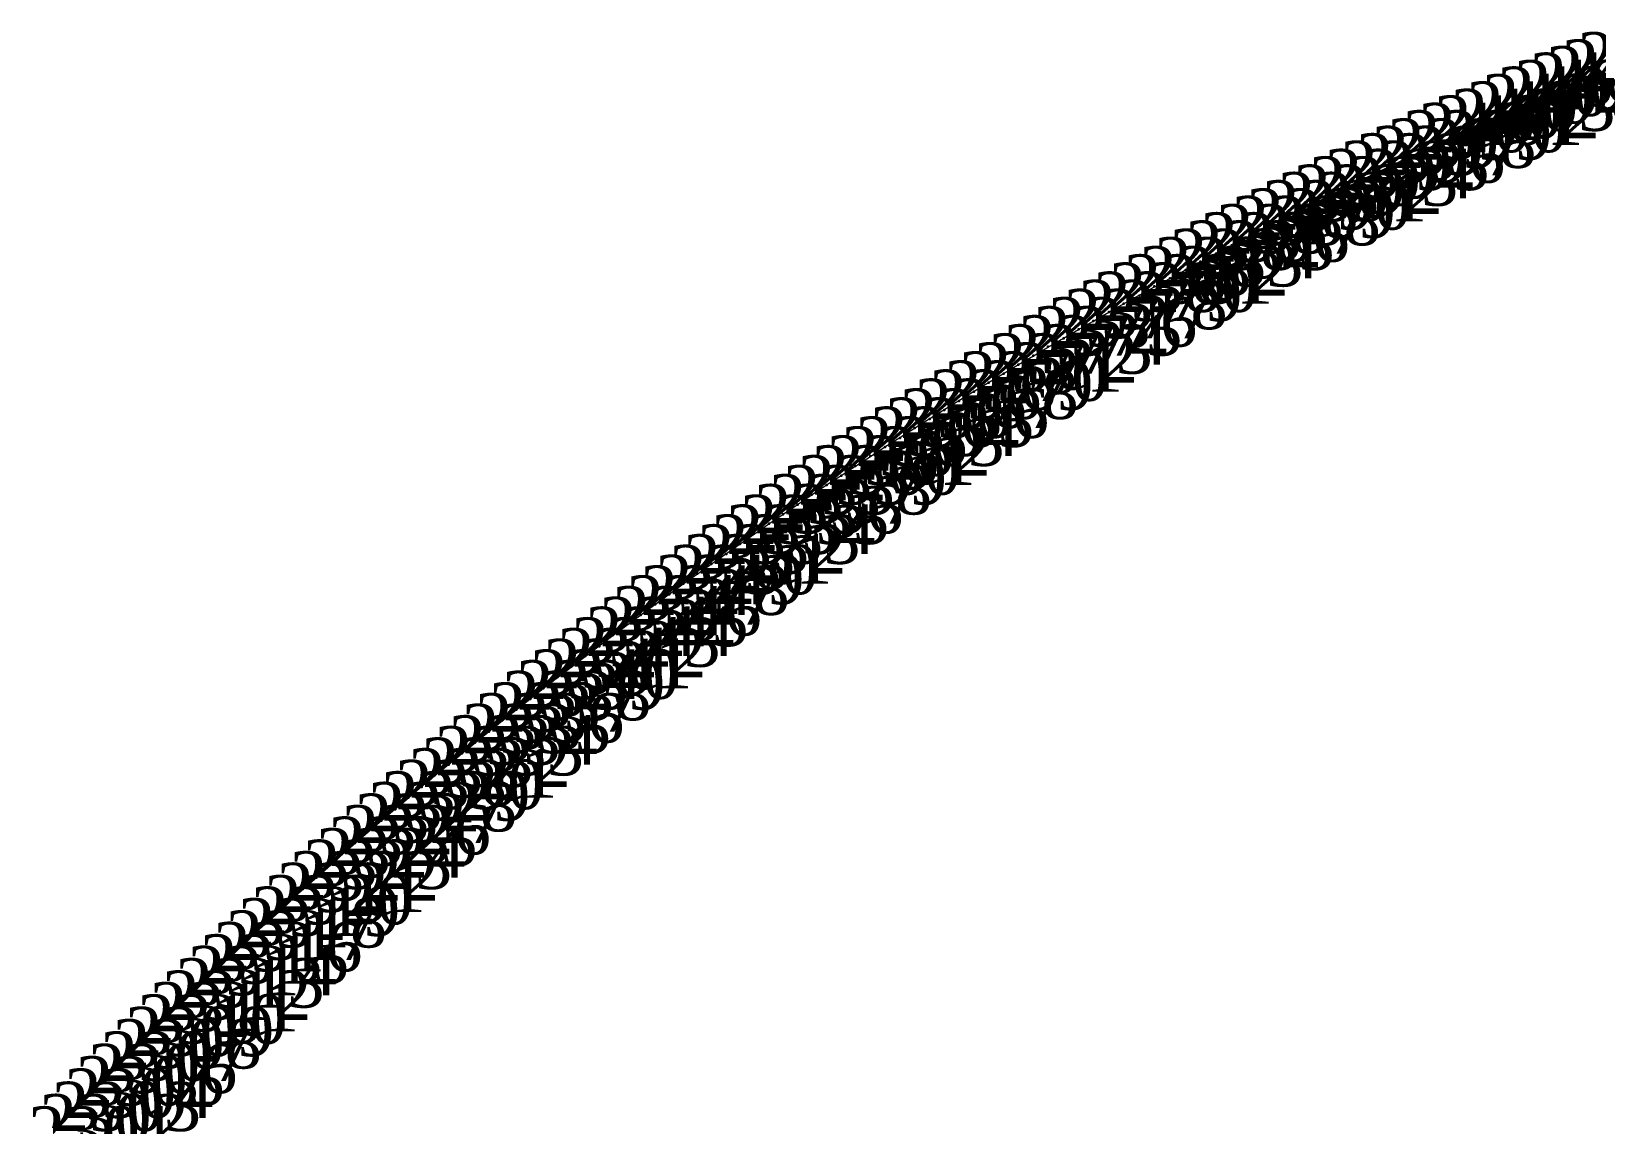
# Model space of a CAD drawing. Header units: metres. Extents: x 543554 to 549226, y 1840763 to 1844579.
# Drawn here: x 546902.36 to 546921.37, y 1842509.87 to 1842523.08 of the extents above; entities that cross this region are included whole.
import ezdxf

# ---------------------------------------------------------------- set-up
doc = ezdxf.new("R2010")
doc.units = ezdxf.units.M
doc.header["$MEASUREMENT"] = 0
for name, color, linetype, lineweight in [('Level 12', 7, 'Continuous', 0), ('Level 30', 7, 'Continuous', 0), ('Level 7', 7, 'Continuous', 0)]:
    doc.layers.add(name, color=color, linetype=linetype, lineweight=lineweight)
doc.styles.add('Style-Vntime', font='Vntime.shx')

# ---------------------------------------------------------------- blocks, each defined once
blk = doc.blocks.new('SHMIA_2300')
at = {"layer": 'Level 12', "color": 2, "linetype": 'Continuous', "lineweight": 0, "style": 'Style-Vntime'}
blk.add_text('2301', height=0.6, dxfattribs=at).set_placement((0, 0))
blk = doc.blocks.new('SHMIA_2301')
at = {"layer": 'Level 12', "color": 2, "linetype": 'Continuous', "lineweight": 0, "style": 'Style-Vntime'}
blk.add_text('2302', height=0.6, dxfattribs=at).set_placement((0, 0))
blk = doc.blocks.new('SHMIA_2302')
at = {"layer": 'Level 12', "color": 2, "linetype": 'Continuous', "lineweight": 0, "style": 'Style-Vntime'}
blk.add_text('2303', height=0.6, dxfattribs=at).set_placement((0, 0))
blk = doc.blocks.new('DDCT')
at = {"layer": 'Level 7', "color": 3, "linetype": 'Continuous', "lineweight": 30}
blk.add_point((0, 0), dxfattribs=at)
blk = doc.blocks.new('SHMIA_2303')
at = {"layer": 'Level 12', "color": 2, "linetype": 'Continuous', "lineweight": 0, "style": 'Style-Vntime'}
blk.add_text('2304', height=0.6, dxfattribs=at).set_placement((0, 0))
blk = doc.blocks.new('SHMIA_2304')
at = {"layer": 'Level 12', "color": 2, "linetype": 'Continuous', "lineweight": 0, "style": 'Style-Vntime'}
blk.add_text('2305', height=0.6, dxfattribs=at).set_placement((0, 0))
blk = doc.blocks.new('SHMIA_2305')
at = {"layer": 'Level 12', "color": 2, "linetype": 'Continuous', "lineweight": 0, "style": 'Style-Vntime'}
blk.add_text('2306', height=0.6, dxfattribs=at).set_placement((0, 0))
blk = doc.blocks.new('SHMIA_2306')
at = {"layer": 'Level 12', "color": 2, "linetype": 'Continuous', "lineweight": 0, "style": 'Style-Vntime'}
blk.add_text('2307', height=0.6, dxfattribs=at).set_placement((0, 0))
blk = doc.blocks.new('SHMIA_2307')
at = {"layer": 'Level 12', "color": 2, "linetype": 'Continuous', "lineweight": 0, "style": 'Style-Vntime'}
blk.add_text('2308', height=0.6, dxfattribs=at).set_placement((0, 0))
blk = doc.blocks.new('SHMIA_2308')
at = {"layer": 'Level 12', "color": 2, "linetype": 'Continuous', "lineweight": 0, "style": 'Style-Vntime'}
blk.add_text('2309', height=0.6, dxfattribs=at).set_placement((0, 0))
blk = doc.blocks.new('SHMIA_2309')
at = {"layer": 'Level 12', "color": 2, "linetype": 'Continuous', "lineweight": 0, "style": 'Style-Vntime'}
blk.add_text('2310', height=0.6, dxfattribs=at).set_placement((0, 0))
blk = doc.blocks.new('SHMIA_2310')
at = {"layer": 'Level 12', "color": 2, "linetype": 'Continuous', "lineweight": 0, "style": 'Style-Vntime'}
blk.add_text('2311', height=0.6, dxfattribs=at).set_placement((0, 0))
blk = doc.blocks.new('SHMIA_2311')
at = {"layer": 'Level 12', "color": 2, "linetype": 'Continuous', "lineweight": 0, "style": 'Style-Vntime'}
blk.add_text('2312', height=0.6, dxfattribs=at).set_placement((0, 0))
blk = doc.blocks.new('SHMIA_2312')
at = {"layer": 'Level 12', "color": 2, "linetype": 'Continuous', "lineweight": 0, "style": 'Style-Vntime'}
blk.add_text('2313', height=0.6, dxfattribs=at).set_placement((0, 0))
blk = doc.blocks.new('SHMIA_2313')
at = {"layer": 'Level 12', "color": 2, "linetype": 'Continuous', "lineweight": 0, "style": 'Style-Vntime'}
blk.add_text('2314', height=0.6, dxfattribs=at).set_placement((0, 0))
blk = doc.blocks.new('SHMIA_2314')
at = {"layer": 'Level 12', "color": 2, "linetype": 'Continuous', "lineweight": 0, "style": 'Style-Vntime'}
blk.add_text('2315', height=0.6, dxfattribs=at).set_placement((0, 0))
blk = doc.blocks.new('SHMIA_2315')
at = {"layer": 'Level 12', "color": 2, "linetype": 'Continuous', "lineweight": 0, "style": 'Style-Vntime'}
blk.add_text('2316', height=0.6, dxfattribs=at).set_placement((0, 0))
blk = doc.blocks.new('SHMIA_2316')
at = {"layer": 'Level 12', "color": 2, "linetype": 'Continuous', "lineweight": 0, "style": 'Style-Vntime'}
blk.add_text('2317', height=0.6, dxfattribs=at).set_placement((0, 0))
blk = doc.blocks.new('SHMIA_2317')
at = {"layer": 'Level 12', "color": 2, "linetype": 'Continuous', "lineweight": 0, "style": 'Style-Vntime'}
blk.add_text('2318', height=0.6, dxfattribs=at).set_placement((0, 0))
blk = doc.blocks.new('SHMIA_2318')
at = {"layer": 'Level 12', "color": 2, "linetype": 'Continuous', "lineweight": 0, "style": 'Style-Vntime'}
blk.add_text('2319', height=0.6, dxfattribs=at).set_placement((0, 0))
blk = doc.blocks.new('SHMIA_2319')
at = {"layer": 'Level 12', "color": 2, "linetype": 'Continuous', "lineweight": 0, "style": 'Style-Vntime'}
blk.add_text('2320', height=0.6, dxfattribs=at).set_placement((0, 0))
blk = doc.blocks.new('SHMIA_2320')
at = {"layer": 'Level 12', "color": 2, "linetype": 'Continuous', "lineweight": 0, "style": 'Style-Vntime'}
blk.add_text('2321', height=0.6, dxfattribs=at).set_placement((0, 0))
blk = doc.blocks.new('SHMIA_2321')
at = {"layer": 'Level 12', "color": 2, "linetype": 'Continuous', "lineweight": 0, "style": 'Style-Vntime'}
blk.add_text('2322', height=0.6, dxfattribs=at).set_placement((0, 0))
blk = doc.blocks.new('SHMIA_2322')
at = {"layer": 'Level 12', "color": 2, "linetype": 'Continuous', "lineweight": 0, "style": 'Style-Vntime'}
blk.add_text('2323', height=0.6, dxfattribs=at).set_placement((0, 0))
blk = doc.blocks.new('SHMIA_2323')
at = {"layer": 'Level 12', "color": 2, "linetype": 'Continuous', "lineweight": 0, "style": 'Style-Vntime'}
blk.add_text('2324', height=0.6, dxfattribs=at).set_placement((0, 0))
blk = doc.blocks.new('SHMIA_2324')
at = {"layer": 'Level 12', "color": 2, "linetype": 'Continuous', "lineweight": 0, "style": 'Style-Vntime'}
blk.add_text('2325', height=0.6, dxfattribs=at).set_placement((0, 0))
blk = doc.blocks.new('SHMIA_2325')
at = {"layer": 'Level 12', "color": 2, "linetype": 'Continuous', "lineweight": 0, "style": 'Style-Vntime'}
blk.add_text('2326', height=0.6, dxfattribs=at).set_placement((0, 0))
blk = doc.blocks.new('SHMIA_2326')
at = {"layer": 'Level 12', "color": 2, "linetype": 'Continuous', "lineweight": 0, "style": 'Style-Vntime'}
blk.add_text('2327', height=0.6, dxfattribs=at).set_placement((0, 0))
blk = doc.blocks.new('SHMIA_2327')
at = {"layer": 'Level 12', "color": 2, "linetype": 'Continuous', "lineweight": 0, "style": 'Style-Vntime'}
blk.add_text('2328', height=0.6, dxfattribs=at).set_placement((0, 0))
blk = doc.blocks.new('SHMIA_2328')
at = {"layer": 'Level 12', "color": 2, "linetype": 'Continuous', "lineweight": 0, "style": 'Style-Vntime'}
blk.add_text('2329', height=0.6, dxfattribs=at).set_placement((0, 0))
blk = doc.blocks.new('SHMIA_2329')
at = {"layer": 'Level 12', "color": 2, "linetype": 'Continuous', "lineweight": 0, "style": 'Style-Vntime'}
blk.add_text('2330', height=0.6, dxfattribs=at).set_placement((0, 0))
blk = doc.blocks.new('SHMIA_2330')
at = {"layer": 'Level 12', "color": 2, "linetype": 'Continuous', "lineweight": 0, "style": 'Style-Vntime'}
blk.add_text('2331', height=0.6, dxfattribs=at).set_placement((0, 0))
blk = doc.blocks.new('SHMIA_2331')
at = {"layer": 'Level 12', "color": 2, "linetype": 'Continuous', "lineweight": 0, "style": 'Style-Vntime'}
blk.add_text('2332', height=0.6, dxfattribs=at).set_placement((0, 0))
blk = doc.blocks.new('SHMIA_2332')
at = {"layer": 'Level 12', "color": 2, "linetype": 'Continuous', "lineweight": 0, "style": 'Style-Vntime'}
blk.add_text('2333', height=0.6, dxfattribs=at).set_placement((0, 0))
blk = doc.blocks.new('SHMIA_2333')
at = {"layer": 'Level 12', "color": 2, "linetype": 'Continuous', "lineweight": 0, "style": 'Style-Vntime'}
blk.add_text('2334', height=0.6, dxfattribs=at).set_placement((0, 0))
blk = doc.blocks.new('SHMIA_2334')
at = {"layer": 'Level 12', "color": 2, "linetype": 'Continuous', "lineweight": 0, "style": 'Style-Vntime'}
blk.add_text('2335', height=0.6, dxfattribs=at).set_placement((0, 0))
blk = doc.blocks.new('SHMIA_2335')
at = {"layer": 'Level 12', "color": 2, "linetype": 'Continuous', "lineweight": 0, "style": 'Style-Vntime'}
blk.add_text('2336', height=0.6, dxfattribs=at).set_placement((0, 0))
blk = doc.blocks.new('SHMIA_2336')
at = {"layer": 'Level 12', "color": 2, "linetype": 'Continuous', "lineweight": 0, "style": 'Style-Vntime'}
blk.add_text('2337', height=0.6, dxfattribs=at).set_placement((0, 0))
blk = doc.blocks.new('SHMIA_2337')
at = {"layer": 'Level 12', "color": 2, "linetype": 'Continuous', "lineweight": 0, "style": 'Style-Vntime'}
blk.add_text('2338', height=0.6, dxfattribs=at).set_placement((0, 0))
blk = doc.blocks.new('SHMIA_2338')
at = {"layer": 'Level 12', "color": 2, "linetype": 'Continuous', "lineweight": 0, "style": 'Style-Vntime'}
blk.add_text('2339', height=0.6, dxfattribs=at).set_placement((0, 0))
blk = doc.blocks.new('SHMIA_2339')
at = {"layer": 'Level 12', "color": 2, "linetype": 'Continuous', "lineweight": 0, "style": 'Style-Vntime'}
blk.add_text('2340', height=0.6, dxfattribs=at).set_placement((0, 0))
blk = doc.blocks.new('SHMIA_2340')
at = {"layer": 'Level 12', "color": 2, "linetype": 'Continuous', "lineweight": 0, "style": 'Style-Vntime'}
blk.add_text('2341', height=0.6, dxfattribs=at).set_placement((0, 0))
blk = doc.blocks.new('SHMIA_2341')
at = {"layer": 'Level 12', "color": 2, "linetype": 'Continuous', "lineweight": 0, "style": 'Style-Vntime'}
blk.add_text('2342', height=0.6, dxfattribs=at).set_placement((0, 0))
blk = doc.blocks.new('SHMIA_2342')
at = {"layer": 'Level 12', "color": 2, "linetype": 'Continuous', "lineweight": 0, "style": 'Style-Vntime'}
blk.add_text('2343', height=0.6, dxfattribs=at).set_placement((0, 0))
blk = doc.blocks.new('SHMIA_2343')
at = {"layer": 'Level 12', "color": 2, "linetype": 'Continuous', "lineweight": 0, "style": 'Style-Vntime'}
blk.add_text('2344', height=0.6, dxfattribs=at).set_placement((0, 0))
blk = doc.blocks.new('SHMIA_2344')
at = {"layer": 'Level 12', "color": 2, "linetype": 'Continuous', "lineweight": 0, "style": 'Style-Vntime'}
blk.add_text('2345', height=0.6, dxfattribs=at).set_placement((0, 0))
blk = doc.blocks.new('SHMIA_2345')
at = {"layer": 'Level 12', "color": 2, "linetype": 'Continuous', "lineweight": 0, "style": 'Style-Vntime'}
blk.add_text('2346', height=0.6, dxfattribs=at).set_placement((0, 0))
blk = doc.blocks.new('SHMIA_2346')
at = {"layer": 'Level 12', "color": 2, "linetype": 'Continuous', "lineweight": 0, "style": 'Style-Vntime'}
blk.add_text('2347', height=0.6, dxfattribs=at).set_placement((0, 0))
blk = doc.blocks.new('SHMIA_2347')
at = {"layer": 'Level 12', "color": 2, "linetype": 'Continuous', "lineweight": 0, "style": 'Style-Vntime'}
blk.add_text('2348', height=0.6, dxfattribs=at).set_placement((0, 0))
blk = doc.blocks.new('SHMIA_2348')
at = {"layer": 'Level 12', "color": 2, "linetype": 'Continuous', "lineweight": 0, "style": 'Style-Vntime'}
blk.add_text('2349', height=0.6, dxfattribs=at).set_placement((0, 0))
blk = doc.blocks.new('SHMIA_2349')
at = {"layer": 'Level 12', "color": 2, "linetype": 'Continuous', "lineweight": 0, "style": 'Style-Vntime'}
blk.add_text('2350', height=0.6, dxfattribs=at).set_placement((0, 0))
blk = doc.blocks.new('SHMIA_2350')
at = {"layer": 'Level 12', "color": 2, "linetype": 'Continuous', "lineweight": 0, "style": 'Style-Vntime'}
blk.add_text('2351', height=0.6, dxfattribs=at).set_placement((0, 0))
blk = doc.blocks.new('SHMIA_2351')
at = {"layer": 'Level 12', "color": 2, "linetype": 'Continuous', "lineweight": 0, "style": 'Style-Vntime'}
blk.add_text('2352', height=0.6, dxfattribs=at).set_placement((0, 0))
blk = doc.blocks.new('SHMIA_2352')
at = {"layer": 'Level 12', "color": 2, "linetype": 'Continuous', "lineweight": 0, "style": 'Style-Vntime'}
blk.add_text('2353', height=0.6, dxfattribs=at).set_placement((0, 0))
blk = doc.blocks.new('SHMIA_2353')
at = {"layer": 'Level 12', "color": 2, "linetype": 'Continuous', "lineweight": 0, "style": 'Style-Vntime'}
blk.add_text('2354', height=0.6, dxfattribs=at).set_placement((0, 0))
blk = doc.blocks.new('SHMIA_2354')
at = {"layer": 'Level 12', "color": 2, "linetype": 'Continuous', "lineweight": 0, "style": 'Style-Vntime'}
blk.add_text('2355', height=0.6, dxfattribs=at).set_placement((0, 0))
blk = doc.blocks.new('SHMIA_2355')
at = {"layer": 'Level 12', "color": 2, "linetype": 'Continuous', "lineweight": 0, "style": 'Style-Vntime'}
blk.add_text('2356', height=0.6, dxfattribs=at).set_placement((0, 0))
blk = doc.blocks.new('SHMIA_2356')
at = {"layer": 'Level 12', "color": 2, "linetype": 'Continuous', "lineweight": 0, "style": 'Style-Vntime'}
blk.add_text('2357', height=0.6, dxfattribs=at).set_placement((0, 0))
blk = doc.blocks.new('SHMIA_2357')
at = {"layer": 'Level 12', "color": 2, "linetype": 'Continuous', "lineweight": 0, "style": 'Style-Vntime'}
blk.add_text('2358', height=0.6, dxfattribs=at).set_placement((0, 0))
blk = doc.blocks.new('SHMIA_2358')
at = {"layer": 'Level 12', "color": 2, "linetype": 'Continuous', "lineweight": 0, "style": 'Style-Vntime'}
blk.add_text('2359', height=0.6, dxfattribs=at).set_placement((0, 0))
blk = doc.blocks.new('SHMIA_2359')
at = {"layer": 'Level 12', "color": 2, "linetype": 'Continuous', "lineweight": 0, "style": 'Style-Vntime'}
blk.add_text('2360', height=0.6, dxfattribs=at).set_placement((0, 0))
blk = doc.blocks.new('SHMIA_2360')
at = {"layer": 'Level 12', "color": 2, "linetype": 'Continuous', "lineweight": 0, "style": 'Style-Vntime'}
blk.add_text('2361', height=0.6, dxfattribs=at).set_placement((0, 0))
blk = doc.blocks.new('SHMIA_2361')
at = {"layer": 'Level 12', "color": 2, "linetype": 'Continuous', "lineweight": 0, "style": 'Style-Vntime'}
blk.add_text('2362', height=0.6, dxfattribs=at).set_placement((0, 0))
blk = doc.blocks.new('SHMIA_2362')
at = {"layer": 'Level 12', "color": 2, "linetype": 'Continuous', "lineweight": 0, "style": 'Style-Vntime'}
blk.add_text('2363', height=0.6, dxfattribs=at).set_placement((0, 0))
blk = doc.blocks.new('SHMIA_2363')
at = {"layer": 'Level 12', "color": 2, "linetype": 'Continuous', "lineweight": 0, "style": 'Style-Vntime'}
blk.add_text('2364', height=0.6, dxfattribs=at).set_placement((0, 0))
blk = doc.blocks.new('SHMIA_2364')
at = {"layer": 'Level 12', "color": 2, "linetype": 'Continuous', "lineweight": 0, "style": 'Style-Vntime'}
blk.add_text('2365', height=0.6, dxfattribs=at).set_placement((0, 0))
blk = doc.blocks.new('SHMIA_2365')
at = {"layer": 'Level 12', "color": 2, "linetype": 'Continuous', "lineweight": 0, "style": 'Style-Vntime'}
blk.add_text('2366', height=0.6, dxfattribs=at).set_placement((0, 0))
blk = doc.blocks.new('SHMIA_2366')
at = {"layer": 'Level 12', "color": 2, "linetype": 'Continuous', "lineweight": 0, "style": 'Style-Vntime'}
blk.add_text('2367', height=0.6, dxfattribs=at).set_placement((0, 0))
blk = doc.blocks.new('SHMIA_2367')
at = {"layer": 'Level 12', "color": 2, "linetype": 'Continuous', "lineweight": 0, "style": 'Style-Vntime'}
blk.add_text('2368', height=0.6, dxfattribs=at).set_placement((0, 0))
blk = doc.blocks.new('SHMIA_2368')
at = {"layer": 'Level 12', "color": 2, "linetype": 'Continuous', "lineweight": 0, "style": 'Style-Vntime'}
blk.add_text('2369', height=0.6, dxfattribs=at).set_placement((0, 0))
blk = doc.blocks.new('SHMIA_2369')
at = {"layer": 'Level 12', "color": 2, "linetype": 'Continuous', "lineweight": 0, "style": 'Style-Vntime'}
blk.add_text('2370', height=0.6, dxfattribs=at).set_placement((0, 0))
blk = doc.blocks.new('SHMIA_2370')
at = {"layer": 'Level 12', "color": 2, "linetype": 'Continuous', "lineweight": 0, "style": 'Style-Vntime'}
blk.add_text('2371', height=0.6, dxfattribs=at).set_placement((0, 0))
blk = doc.blocks.new('SHMIA_2371')
at = {"layer": 'Level 12', "color": 2, "linetype": 'Continuous', "lineweight": 0, "style": 'Style-Vntime'}
blk.add_text('2372', height=0.6, dxfattribs=at).set_placement((0, 0))
blk = doc.blocks.new('SHMIA_2372')
at = {"layer": 'Level 12', "color": 2, "linetype": 'Continuous', "lineweight": 0, "style": 'Style-Vntime'}
blk.add_text('2373', height=0.6, dxfattribs=at).set_placement((0, 0))
blk = doc.blocks.new('SHMIA_2373')
at = {"layer": 'Level 12', "color": 2, "linetype": 'Continuous', "lineweight": 0, "style": 'Style-Vntime'}
blk.add_text('2374', height=0.6, dxfattribs=at).set_placement((0, 0))
blk = doc.blocks.new('SHMIA_2374')
at = {"layer": 'Level 12', "color": 2, "linetype": 'Continuous', "lineweight": 0, "style": 'Style-Vntime'}
blk.add_text('2375', height=0.6, dxfattribs=at).set_placement((0, 0))
blk = doc.blocks.new('SHMIA_2375')
at = {"layer": 'Level 12', "color": 2, "linetype": 'Continuous', "lineweight": 0, "style": 'Style-Vntime'}
blk.add_text('2376', height=0.6, dxfattribs=at).set_placement((0, 0))
blk = doc.blocks.new('SHMIA_2376')
at = {"layer": 'Level 12', "color": 2, "linetype": 'Continuous', "lineweight": 0, "style": 'Style-Vntime'}
blk.add_text('2377', height=0.6, dxfattribs=at).set_placement((0, 0))
blk = doc.blocks.new('SHMIA_2377')
at = {"layer": 'Level 12', "color": 2, "linetype": 'Continuous', "lineweight": 0, "style": 'Style-Vntime'}
blk.add_text('2378', height=0.6, dxfattribs=at).set_placement((0, 0))
blk = doc.blocks.new('SHMIA_2378')
at = {"layer": 'Level 12', "color": 2, "linetype": 'Continuous', "lineweight": 0, "style": 'Style-Vntime'}
blk.add_text('2379', height=0.6, dxfattribs=at).set_placement((0, 0))
blk = doc.blocks.new('SHMIA_2379')
at = {"layer": 'Level 12', "color": 2, "linetype": 'Continuous', "lineweight": 0, "style": 'Style-Vntime'}
blk.add_text('2380', height=0.6, dxfattribs=at).set_placement((0, 0))
blk = doc.blocks.new('SHMIA_2380')
at = {"layer": 'Level 12', "color": 2, "linetype": 'Continuous', "lineweight": 0, "style": 'Style-Vntime'}
blk.add_text('2381', height=0.6, dxfattribs=at).set_placement((0, 0))
blk = doc.blocks.new('SHMIA_2381')
at = {"layer": 'Level 12', "color": 2, "linetype": 'Continuous', "lineweight": 0, "style": 'Style-Vntime'}
blk.add_text('2382', height=0.6, dxfattribs=at).set_placement((0, 0))
blk = doc.blocks.new('SHMIA_2382')
at = {"layer": 'Level 12', "color": 2, "linetype": 'Continuous', "lineweight": 0, "style": 'Style-Vntime'}
blk.add_text('2383', height=0.6, dxfattribs=at).set_placement((0, 0))
blk = doc.blocks.new('SHMIA_2383')
at = {"layer": 'Level 12', "color": 2, "linetype": 'Continuous', "lineweight": 0, "style": 'Style-Vntime'}
blk.add_text('2384', height=0.6, dxfattribs=at).set_placement((0, 0))
blk = doc.blocks.new('SHMIA_2384')
at = {"layer": 'Level 12', "color": 2, "linetype": 'Continuous', "lineweight": 0, "style": 'Style-Vntime'}
blk.add_text('2385', height=0.6, dxfattribs=at).set_placement((0, 0))
blk = doc.blocks.new('SHMIA_2385')
at = {"layer": 'Level 12', "color": 2, "linetype": 'Continuous', "lineweight": 0, "style": 'Style-Vntime'}
blk.add_text('2386', height=0.6, dxfattribs=at).set_placement((0, 0))
blk = doc.blocks.new('SHMIA_2386')
at = {"layer": 'Level 12', "color": 2, "linetype": 'Continuous', "lineweight": 0, "style": 'Style-Vntime'}
blk.add_text('2387', height=0.6, dxfattribs=at).set_placement((0, 0))
blk = doc.blocks.new('SHMIA_2387')
at = {"layer": 'Level 12', "color": 2, "linetype": 'Continuous', "lineweight": 0, "style": 'Style-Vntime'}
blk.add_text('2388', height=0.6, dxfattribs=at).set_placement((0, 0))
blk = doc.blocks.new('SHMIA_2388')
at = {"layer": 'Level 12', "color": 2, "linetype": 'Continuous', "lineweight": 0, "style": 'Style-Vntime'}
blk.add_text('2389', height=0.6, dxfattribs=at).set_placement((0, 0))
blk = doc.blocks.new('SHMIA_2389')
at = {"layer": 'Level 12', "color": 2, "linetype": 'Continuous', "lineweight": 0, "style": 'Style-Vntime'}
blk.add_text('2390', height=0.6, dxfattribs=at).set_placement((0, 0))
blk = doc.blocks.new('SHMIA_2390')
at = {"layer": 'Level 12', "color": 2, "linetype": 'Continuous', "lineweight": 0, "style": 'Style-Vntime'}
blk.add_text('2391', height=0.6, dxfattribs=at).set_placement((0, 0))
blk = doc.blocks.new('SHMIA_2391')
at = {"layer": 'Level 12', "color": 2, "linetype": 'Continuous', "lineweight": 0, "style": 'Style-Vntime'}
blk.add_text('2392', height=0.6, dxfattribs=at).set_placement((0, 0))
blk = doc.blocks.new('SHMIA_2392')
at = {"layer": 'Level 12', "color": 2, "linetype": 'Continuous', "lineweight": 0, "style": 'Style-Vntime'}
blk.add_text('2393', height=0.6, dxfattribs=at).set_placement((0, 0))
blk = doc.blocks.new('SHMIA_2393')
at = {"layer": 'Level 12', "color": 2, "linetype": 'Continuous', "lineweight": 0, "style": 'Style-Vntime'}
blk.add_text('2394', height=0.6, dxfattribs=at).set_placement((0, 0))
blk = doc.blocks.new('SHMIA_2394')
at = {"layer": 'Level 12', "color": 2, "linetype": 'Continuous', "lineweight": 0, "style": 'Style-Vntime'}
blk.add_text('2395', height=0.6, dxfattribs=at).set_placement((0, 0))
blk = doc.blocks.new('SHMIA_2395')
at = {"layer": 'Level 12', "color": 2, "linetype": 'Continuous', "lineweight": 0, "style": 'Style-Vntime'}
blk.add_text('2396', height=0.6, dxfattribs=at).set_placement((0, 0))
blk = doc.blocks.new('SHMIA_2396')
at = {"layer": 'Level 12', "color": 2, "linetype": 'Continuous', "lineweight": 0, "style": 'Style-Vntime'}
blk.add_text('2397', height=0.6, dxfattribs=at).set_placement((0, 0))
blk = doc.blocks.new('SHMIA_2397')
at = {"layer": 'Level 12', "color": 2, "linetype": 'Continuous', "lineweight": 0, "style": 'Style-Vntime'}
blk.add_text('2398', height=0.6, dxfattribs=at).set_placement((0, 0))
blk = doc.blocks.new('SHMIA_2398')
at = {"layer": 'Level 12', "color": 2, "linetype": 'Continuous', "lineweight": 0, "style": 'Style-Vntime'}
blk.add_text('2399', height=0.6, dxfattribs=at).set_placement((0, 0))
blk = doc.blocks.new('SHMIA_2399')
at = {"layer": 'Level 12', "color": 2, "linetype": 'Continuous', "lineweight": 0, "style": 'Style-Vntime'}
blk.add_text('2400', height=0.6, dxfattribs=at).set_placement((0, 0))
blk = doc.blocks.new('SHMIA_2400')
at = {"layer": 'Level 12', "color": 2, "linetype": 'Continuous', "lineweight": 0, "style": 'Style-Vntime'}
blk.add_text('2401', height=0.6, dxfattribs=at).set_placement((0, 0))
blk = doc.blocks.new('SHMIA_2401')
at = {"layer": 'Level 12', "color": 2, "linetype": 'Continuous', "lineweight": 0, "style": 'Style-Vntime'}
blk.add_text('2402', height=0.6, dxfattribs=at).set_placement((0, 0))
blk = doc.blocks.new('SHMIA_2402')
at = {"layer": 'Level 12', "color": 2, "linetype": 'Continuous', "lineweight": 0, "style": 'Style-Vntime'}
blk.add_text('2403', height=0.6, dxfattribs=at).set_placement((0, 0))
blk = doc.blocks.new('SHMIA_2403')
at = {"layer": 'Level 12', "color": 2, "linetype": 'Continuous', "lineweight": 0, "style": 'Style-Vntime'}
blk.add_text('2404', height=0.6, dxfattribs=at).set_placement((0, 0))
blk = doc.blocks.new('SHMIA_2404')
at = {"layer": 'Level 12', "color": 2, "linetype": 'Continuous', "lineweight": 0, "style": 'Style-Vntime'}
blk.add_text('2405', height=0.6, dxfattribs=at).set_placement((0, 0))
blk = doc.blocks.new('SHMIA_2405')
at = {"layer": 'Level 12', "color": 2, "linetype": 'Continuous', "lineweight": 0, "style": 'Style-Vntime'}
blk.add_text('2406', height=0.6, dxfattribs=at).set_placement((0, 0))
blk = doc.blocks.new('SHMIA_2406')
at = {"layer": 'Level 12', "color": 2, "linetype": 'Continuous', "lineweight": 0, "style": 'Style-Vntime'}
blk.add_text('2407', height=0.6, dxfattribs=at).set_placement((0, 0))
blk = doc.blocks.new('SHMIA_2407')
at = {"layer": 'Level 12', "color": 2, "linetype": 'Continuous', "lineweight": 0, "style": 'Style-Vntime'}
blk.add_text('2408', height=0.6, dxfattribs=at).set_placement((0, 0))
blk = doc.blocks.new('SHMIA_2408')
at = {"layer": 'Level 12', "color": 2, "linetype": 'Continuous', "lineweight": 0, "style": 'Style-Vntime'}
blk.add_text('2409', height=0.6, dxfattribs=at).set_placement((0, 0))
blk = doc.blocks.new('SHMIA_2409')
at = {"layer": 'Level 12', "color": 2, "linetype": 'Continuous', "lineweight": 0, "style": 'Style-Vntime'}
blk.add_text('2410', height=0.6, dxfattribs=at).set_placement((0, 0))

msp = doc.modelspace()

# ---------------------------------------------------------------- linework, layer by layer
at = {"layer": 'Level 30', "color": 2, "linetype": 'Continuous', "lineweight": 0, "flags": 128}
msp.add_lwpolyline([(546902.6093, 1842509.7231), (546902.7563, 1842509.8753), (546902.904, 1842510.027), (546903.0522, 1842510.1781), (546903.201, 1842510.3286), (546903.3503, 1842510.4786), (546903.5002, 1842510.628), (546903.6507, 1842510.7769), (546903.8018, 1842510.9252), (546903.9534, 1842511.0729), (546904.1055, 1842511.22), (546904.2582, 1842511.3666), (546904.4115, 1842511.5125), (546904.5653, 1842511.6579), (546904.7197, 1842511.8027), (546904.8746, 1842511.947), (546905.03, 1842512.0906), (546905.186, 1842512.2337), (546905.3426, 1842512.3761), (546905.4997, 1842512.518), (546905.6573, 1842512.6593), (546905.8154, 1842512.8), (546905.9741, 1842512.9401), (546906.1333, 1842513.0795), (546906.293, 1842513.2184), (546906.4533, 1842513.3567), (546906.614, 1842513.4944), (546906.7753, 1842513.6314), (546906.9371, 1842513.7679), (546907.0994, 1842513.9037), (546907.2623, 1842514.0389), (546907.4256, 1842514.1735), (546907.5895, 1842514.3075), (546907.7538, 1842514.4409), (546907.9187, 1842514.5736), (546908.0841, 1842514.7058), (546908.2499, 1842514.8372), (546908.4163, 1842514.9681), (546908.5831, 1842515.0984), (546908.7505, 1842515.228), (546908.9183, 1842515.3569), (546909.0866, 1842515.4853), (546909.2554, 1842515.613), (546909.4247, 1842515.74), (546909.5944, 1842515.8664), (546909.7647, 1842515.9922), (546909.9354, 1842516.1174), (546910.1066, 1842516.2418), (546910.2782, 1842516.3657), (546910.4503, 1842516.4889), (546910.6229, 1842516.6114), (546910.7959, 1842516.7333), (546910.9695, 1842516.8545), (546911.1434, 1842516.9751), (546911.3178, 1842517.095), (546911.4927, 1842517.2143), (546911.668, 1842517.3329), (546911.8438, 1842517.4508), (546912.02, 1842517.5681), (546912.1966, 1842517.6847), (546912.3737, 1842517.8006), (546912.5512, 1842517.9158), (546912.7292, 1842518.0304), (546912.9076, 1842518.1443), (546913.0864, 1842518.2576), (546913.2657, 1842518.3701), (546913.4453, 1842518.482), (546913.6254, 1842518.5932), (546913.8059, 1842518.7038), (546913.9869, 1842518.8136), (546914.1682, 1842518.9227), (546914.35, 1842519.0312), (546914.5321, 1842519.139), (546914.7147, 1842519.2461), (546914.8977, 1842519.3525), (546915.081, 1842519.4582), (546915.2648, 1842519.5632), (546915.449, 1842519.6675), (546915.6335, 1842519.7712), (546915.8185, 1842519.8741), (546916.0038, 1842519.9763), (546916.1896, 1842520.0778), (546916.3757, 1842520.1786), (546916.5621, 1842520.2788), (546916.749, 1842520.3782), (546916.9362, 1842520.4769), (546917.1238, 1842520.5749), (546917.3118, 1842520.6722), (546917.5002, 1842520.7687), (546917.6889, 1842520.8646), (546917.8779, 1842520.9597), (546918.0674, 1842521.0542), (546918.2572, 1842521.1479), (546918.4473, 1842521.2409), (546918.6378, 1842521.3332), (546918.8286, 1842521.4247), (546919.0198, 1842521.5156), (546919.2113, 1842521.6057), (546919.4032, 1842521.6951), (546919.5954, 1842521.7837), (546919.7879, 1842521.8717), (546919.9807, 1842521.9589), (546920.1739, 1842522.0453), (546920.3674, 1842522.1311), (546920.5613, 1842522.2161), (546920.7554, 1842522.3004), (546920.9499, 1842522.3839), (546921.1447, 1842522.4667), (546921.3398, 1842522.5488), (546921.5352, 1842522.6302)], dxfattribs=at)

# ---------------------------------------------------------------- block references
at = {"layer": 'Level 12', "color": 2, "linetype": 'Continuous', "lineweight": 0}
for name, p in [('SHMIA_2409', (546921.14, 1842522.47)), ('SHMIA_2406', (546920.56, 1842522.22)), ('SHMIA_2407', (546920.76, 1842522.3)), ('SHMIA_2408', (546920.95, 1842522.38)), ('SHMIA_2404', (546920.17, 1842522.05)), ('SHMIA_2405', (546920.37, 1842522.13)), ('SHMIA_2402', (546919.79, 1842521.87)), ('SHMIA_2403', (546919.98, 1842521.96)), ('SHMIA_2400', (546919.4, 1842521.7)), ('SHMIA_2401', (546919.6, 1842521.78)), ('SHMIA_2398', (546919.02, 1842521.52)), ('SHMIA_2399', (546919.21, 1842521.61)), ('SHMIA_2396', (546918.64, 1842521.33)), ('SHMIA_2397', (546918.83, 1842521.42)), ('SHMIA_2394', (546918.26, 1842521.15)), ('SHMIA_2395', (546918.45, 1842521.24)), ('SHMIA_2392', (546917.88, 1842520.96)), ('SHMIA_2393', (546918.07, 1842521.05)), ('SHMIA_2390', (546917.5, 1842520.77)), ('SHMIA_2391', (546917.69, 1842520.86)), ('SHMIA_2388', (546917.12, 1842520.57)), ('SHMIA_2389', (546917.31, 1842520.67)), ('SHMIA_2386', (546916.75, 1842520.38)), ('SHMIA_2387', (546916.94, 1842520.48)), ('SHMIA_2384', (546916.38, 1842520.18)), ('SHMIA_2385', (546916.56, 1842520.28)), ('SHMIA_2382', (546916, 1842519.98)), ('SHMIA_2383', (546916.19, 1842520.08)), ('SHMIA_2380', (546915.63, 1842519.77)), ('SHMIA_2381', (546915.82, 1842519.87)), ('SHMIA_2378', (546915.26, 1842519.56)), ('SHMIA_2379', (546915.45, 1842519.67)), ('SHMIA_2377', (546915.08, 1842519.46)), ('SHMIA_2375', (546914.71, 1842519.25)), ('SHMIA_2376', (546914.9, 1842519.35)), ('SHMIA_2373', (546914.35, 1842519.03)), ('SHMIA_2374', (546914.53, 1842519.14)), ('SHMIA_2371', (546913.99, 1842518.81)), ('SHMIA_2372', (546914.17, 1842518.92)), ('SHMIA_2370', (546913.81, 1842518.7)), ('SHMIA_2368', (546913.45, 1842518.48)), ('SHMIA_2369', (546913.63, 1842518.59)), ('SHMIA_2366', (546913.09, 1842518.26)), ('SHMIA_2367', (546913.27, 1842518.37)), ('SHMIA_2365', (546912.91, 1842518.14)), ('SHMIA_2363', (546912.55, 1842517.92)), ('SHMIA_2364', (546912.73, 1842518.03)), ('SHMIA_2361', (546912.2, 1842517.68)), ('SHMIA_2362', (546912.37, 1842517.8)), ('SHMIA_2360', (546912.02, 1842517.57)), ('SHMIA_2358', (546911.67, 1842517.33)), ('SHMIA_2359', (546911.84, 1842517.45)), ('SHMIA_2356', (546911.32, 1842517.1)), ('SHMIA_2357', (546911.49, 1842517.21)), ('SHMIA_2355', (546911.14, 1842516.98)), ('SHMIA_2353', (546910.8, 1842516.73)), ('SHMIA_2354', (546910.97, 1842516.85)), ('SHMIA_2352', (546910.62, 1842516.61)), ('SHMIA_2350', (546910.28, 1842516.37)), ('SHMIA_2351', (546910.45, 1842516.49)), ('SHMIA_2349', (546910.11, 1842516.24)), ('SHMIA_2347', (546909.76, 1842515.99)), ('SHMIA_2348', (546909.94, 1842516.12)), ('SHMIA_2346', (546909.59, 1842515.87)), ('SHMIA_2344', (546909.26, 1842515.61)), ('SHMIA_2345', (546909.42, 1842515.74)), ('SHMIA_2343', (546909.09, 1842515.49)), ('SHMIA_2341', (546908.75, 1842515.23)), ('SHMIA_2342', (546908.92, 1842515.36)), ('SHMIA_2340', (546908.58, 1842515.1)), ('SHMIA_2338', (546908.25, 1842514.84)), ('SHMIA_2339', (546908.42, 1842514.97)), ('SHMIA_2337', (546908.08, 1842514.71)), ('SHMIA_2335', (546907.75, 1842514.44)), ('SHMIA_2336', (546907.92, 1842514.57)), ('SHMIA_2334', (546907.59, 1842514.31)), ('SHMIA_2332', (546907.26, 1842514.04)), ('SHMIA_2333', (546907.43, 1842514.17)), ('SHMIA_2331', (546907.1, 1842513.9)), ('SHMIA_2330', (546906.94, 1842513.77)), ('SHMIA_2328', (546906.61, 1842513.49)), ('SHMIA_2329', (546906.78, 1842513.63)), ('SHMIA_2327', (546906.45, 1842513.36)), ('SHMIA_2326', (546906.29, 1842513.22)), ('SHMIA_2324', (546905.97, 1842512.94)), ('SHMIA_2325', (546906.13, 1842513.08)), ('SHMIA_2323', (546905.82, 1842512.8)), ('SHMIA_2321', (546905.5, 1842512.52)), ('SHMIA_2322', (546905.66, 1842512.66)), ('SHMIA_2320', (546905.34, 1842512.38)), ('SHMIA_2319', (546905.19, 1842512.23)), ('SHMIA_2317', (546904.87, 1842511.95)), ('SHMIA_2318', (546905.03, 1842512.09)), ('SHMIA_2316', (546904.72, 1842511.8)), ('SHMIA_2315', (546904.57, 1842511.66)), ('SHMIA_2314', (546904.41, 1842511.51)), ('SHMIA_2312', (546904.11, 1842511.22)), ('SHMIA_2313', (546904.26, 1842511.37)), ('SHMIA_2311', (546903.95, 1842511.07)), ('SHMIA_2310', (546903.8, 1842510.93)), ('SHMIA_2308', (546903.5, 1842510.63)), ('SHMIA_2309', (546903.65, 1842510.78)), ('SHMIA_2307', (546903.35, 1842510.48)), ('SHMIA_2306', (546903.2, 1842510.33)), ('SHMIA_2305', (546903.05, 1842510.18)), ('SHMIA_2303', (546902.76, 1842509.88)), ('SHMIA_2304', (546902.9, 1842510.03)), ('SHMIA_2302', (546902.61, 1842509.72)), ('SHMIA_2301', (546902.46, 1842509.57)), ('SHMIA_2300', (546902.32, 1842509.42))]:
    msp.add_blockref(name, p, dxfattribs=at)
at = {"layer": 'Level 7', "color": 3, "linetype": 'Continuous', "lineweight": 30}
for p in [(546921.14, 1842522.47), (546921.34, 1842522.55), (546920.76, 1842522.3), (546920.95, 1842522.38), (546920.37, 1842522.13), (546920.56, 1842522.22), (546919.79, 1842521.87), (546919.98, 1842521.96), (546920.17, 1842522.05), (546919.4, 1842521.7), (546919.6, 1842521.78), (546919.02, 1842521.52), (546919.21, 1842521.61), (546918.64, 1842521.33), (546918.83, 1842521.42), (546918.26, 1842521.15), (546918.45, 1842521.24), (546917.88, 1842520.96), (546918.07, 1842521.05), (546917.5, 1842520.77), (546917.69, 1842520.86), (546917.12, 1842520.57), (546917.31, 1842520.67), (546916.75, 1842520.38), (546916.94, 1842520.48), (546916.38, 1842520.18), (546916.56, 1842520.28), (546916, 1842519.98), (546916.19, 1842520.08), (546915.82, 1842519.87), (546915.45, 1842519.67), (546915.63, 1842519.77), (546915.08, 1842519.46), (546915.26, 1842519.56), (546914.71, 1842519.25), (546914.9, 1842519.35), (546914.35, 1842519.03), (546914.53, 1842519.14), (546914.17, 1842518.92), (546913.81, 1842518.7), (546913.99, 1842518.81), (546913.45, 1842518.48), (546913.63, 1842518.59), (546913.09, 1842518.26), (546913.27, 1842518.37), (546912.91, 1842518.14), (546912.55, 1842517.92), (546912.73, 1842518.03), (546912.37, 1842517.8), (546912.02, 1842517.57), (546912.2, 1842517.68), (546911.67, 1842517.33), (546911.84, 1842517.45), (546911.49, 1842517.21), (546911.14, 1842516.98), (546911.32, 1842517.1), (546910.97, 1842516.85), (546910.62, 1842516.61), (546910.8, 1842516.73), (546910.28, 1842516.37), (546910.45, 1842516.49), (546910.11, 1842516.24), (546909.76, 1842515.99), (546909.94, 1842516.12), (546909.59, 1842515.87), (546909.26, 1842515.61), (546909.42, 1842515.74), (546909.09, 1842515.49), (546908.75, 1842515.23), (546908.92, 1842515.36), (546908.58, 1842515.1), (546908.25, 1842514.84), (546908.42, 1842514.97), (546908.08, 1842514.71), (546907.92, 1842514.57), (546907.59, 1842514.31), (546907.75, 1842514.44), (546907.43, 1842514.17), (546907.1, 1842513.9), (546907.26, 1842514.04), (546906.94, 1842513.77), (546906.78, 1842513.63), (546906.45, 1842513.36), (546906.61, 1842513.49), (546906.29, 1842513.22), (546905.97, 1842512.94), (546906.13, 1842513.08), (546905.82, 1842512.8), (546905.66, 1842512.66), (546905.34, 1842512.38), (546905.5, 1842512.52), (546905.19, 1842512.23), (546905.03, 1842512.09), (546904.72, 1842511.8), (546904.87, 1842511.95), (546904.57, 1842511.66), (546904.41, 1842511.51), (546904.26, 1842511.37), (546903.95, 1842511.07), (546904.11, 1842511.22), (546903.8, 1842510.93), (546903.65, 1842510.78), (546903.35, 1842510.48), (546903.5, 1842510.63), (546903.2, 1842510.33), (546903.05, 1842510.18), (546902.9, 1842510.03), (546902.76, 1842509.88)]:
    msp.add_blockref('DDCT', p, dxfattribs=at)

doc.saveas('drawing.dxf')
